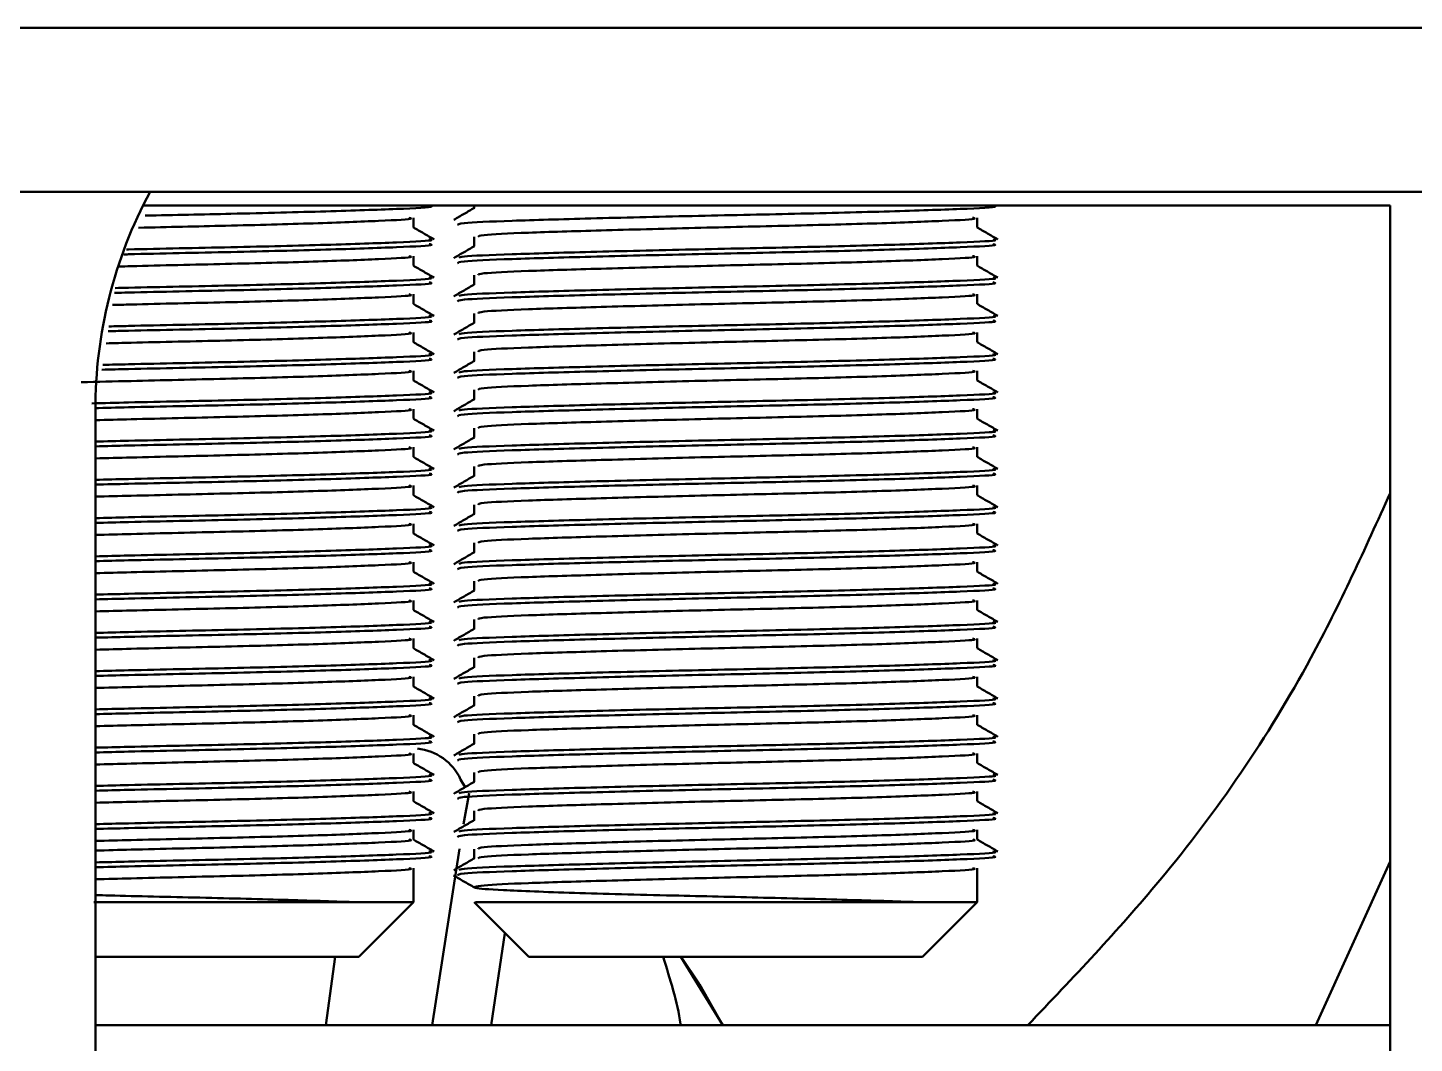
# Model space of a CAD drawing. Header units: millimetres. Extents: x 263 to 2983, y 441 to 2500.
# Drawn here: x 1797.79 to 1807.93, y 2477.46 to 2484.9 of the extents above; entities that cross this region are included whole.
import ezdxf

# ---------------------------------------------------------------- set-up
doc = ezdxf.new("R2010")
doc.units = ezdxf.units.MM
doc.header["$LTSCALE"] = 0.5
doc.layers.add('BOL', color=7, linetype='Continuous', lineweight=50)

msp = doc.modelspace()

# ---------------------------------------------------------------- linework, layer by layer
at = {"layer": 'BOL'}
for p, q in [((1512.739, 2484.896), (2400.823, 2484.896)), ((1808.113, 2483.696), (1790.793, 2483.696)), ((1798.63, 2483.596), (1807.754, 2483.596)), ((1800.608, 2483.435), (1800.608, 2483.505)), ((1801.052, 2483.596), (1801.052, 2483.576)), ((1804.732, 2483.435), (1804.732, 2483.505)), ((1807.754, 2465.096), (1807.754, 2483.596)), ((1801.052, 2483.365), (1801.052, 2483.296)), ((1800.608, 2483.155), (1800.608, 2483.225)), ((1804.732, 2483.155), (1804.732, 2483.225)), ((1801.052, 2483.085), (1801.052, 2483.016)), ((1800.608, 2482.875), (1800.608, 2482.945)), ((1804.732, 2482.875), (1804.732, 2482.945)), ((1801.052, 2482.805), (1801.052, 2482.736)), ((1800.608, 2482.595), (1800.608, 2482.665)), ((1804.732, 2482.595), (1804.732, 2482.665)), ((1801.052, 2482.525), (1801.052, 2482.456)), ((1800.608, 2482.315), (1800.608, 2482.385)), ((1804.732, 2482.315), (1804.732, 2482.385)), ((1801.052, 2482.245), (1801.052, 2482.176)), ((1798.282, 2482.096), (1798.282, 2456.096)), ((1800.608, 2482.035), (1800.608, 2482.105)), ((1804.732, 2482.035), (1804.732, 2482.105)), ((1801.052, 2481.965), (1801.052, 2481.896)), ((1800.608, 2481.755), (1800.608, 2481.825)), ((1804.732, 2481.755), (1804.732, 2481.825)), ((1801.052, 2481.685), (1801.052, 2481.616)), ((1800.608, 2481.475), (1800.608, 2481.545)), ((1804.732, 2481.475), (1804.732, 2481.545)), ((1801.052, 2481.405), (1801.052, 2481.336)), ((1800.608, 2481.195), (1800.608, 2481.265)), ((1804.732, 2481.195), (1804.732, 2481.265)), ((1801.052, 2481.125), (1801.052, 2481.056)), ((1800.608, 2480.915), (1800.608, 2480.985)), ((1804.732, 2480.915), (1804.732, 2480.985)), ((1801.052, 2480.845), (1801.052, 2480.776)), ((1800.608, 2480.635), (1800.608, 2480.705)), ((1804.732, 2480.635), (1804.732, 2480.705)), ((1801.052, 2480.565), (1801.052, 2480.496)), ((1800.608, 2480.355), (1800.608, 2480.425)), ((1804.732, 2480.355), (1804.732, 2480.425)), ((1801.052, 2480.285), (1801.052, 2480.216)), ((1800.608, 2480.075), (1800.608, 2480.145)), ((1804.732, 2480.075), (1804.732, 2480.145)), ((1801.052, 2480.005), (1801.052, 2479.936)), ((1800.608, 2479.795), (1800.608, 2479.865)), ((1804.732, 2479.795), (1804.732, 2479.865)), ((1801.052, 2479.725), (1801.052, 2479.656)), ((1800.608, 2479.515), (1800.608, 2479.585)), ((1804.732, 2479.515), (1804.732, 2479.585)), ((1801.052, 2479.445), (1801.052, 2479.376)), ((1800.988, 2479.339), (1800.954, 2479.395)), ((1800.608, 2479.235), (1800.608, 2479.305)), ((1801.016, 2479.295), (1800.975, 2479.066)), ((1804.732, 2479.235), (1804.732, 2479.305)), ((1801.052, 2479.165), (1801.052, 2479.096)), ((1800.608, 2478.955), (1800.608, 2479.025)), ((1804.732, 2478.955), (1804.732, 2479.025)), ((1800.945, 2478.886), (1800.745, 2477.596)), ((1801.052, 2478.885), (1801.052, 2478.816)), ((1800.608, 2478.496), (1800.608, 2478.745)), ((1804.732, 2478.496), (1804.732, 2478.745)), ((1807.211, 2477.596), (1807.754, 2478.794)), ((1798.271, 2478.496), (1800.608, 2478.496)), ((1800.199, 2478.496), (1798.275, 2478.496)), ((1800.208, 2478.096), (1800.608, 2478.496)), ((1801.052, 2478.496), (1801.452, 2478.096)), ((1804.732, 2478.496), (1801.063, 2478.496)), ((1804.332, 2478.096), (1804.732, 2478.496)), ((1801.178, 2477.596), (1801.278, 2478.27)), ((1798.281, 2478.096), (1800.208, 2478.096)), ((1800.036, 2478.096), (1799.967, 2477.596)), ((1801.452, 2478.096), (1804.332, 2478.096)), ((1802.872, 2477.596), (1802.565, 2478.096)), ((1807.754, 2477.596), (1798.282, 2477.596)), ((1802.565, 2477.596), (1802.564, 2477.597))]:
    msp.add_line(p, q, dxfattribs=at)
at = {"layer": 'BOL', "flags": 128}
msp.add_lwpolyline([(1802.566, 2478.096), (1802.702, 2477.897), (1802.87, 2477.599)], dxfattribs=at)
at = {"layer": 'BOL'}
for centre, radius, start, end in [((1801.627, 2482.109), 3.345, 151.6801, 180.2228), ((1800.598, 2479.23), 0.392, 24.9164, 84.1648)]:
    msp.add_arc(centre, radius, start, end, dxfattribs=at)
for points, knots in [([(1798.597, 2483.432), (1798.812, 2483.437), (1799.267, 2483.447), (1799.909, 2483.464), (1800.383, 2483.483), (1800.621, 2483.495), (1800.583, 2483.503), (1800.574, 2483.505)], [0, 0, 0, 0, 0.209945, 0.44425, 0.680074, 0.918334, 1, 1, 1, 1]), ([(1798.647, 2483.521), (1798.858, 2483.525), (1799.329, 2483.535), (1800.003, 2483.552), (1800.516, 2483.57), (1800.772, 2483.582), (1800.733, 2483.591), (1800.723, 2483.593)], [0, 0, 0, 0, 0.19531, 0.435285, 0.676828, 0.920877, 1, 1, 1, 1]), ([(1801.055, 2483.578), (1801.03, 2483.563), (1800.979, 2483.534), (1800.929, 2483.505), (1800.904, 2483.49)], [0, 0, 0, 0, 0.503863, 1, 1, 1, 1]), ([(1800.932, 2483.453), (1800.935, 2483.457), (1800.943, 2483.468), (1801.298, 2483.483), (1801.886, 2483.5), (1802.633, 2483.518), (1803.415, 2483.534), (1804.127, 2483.552), (1804.64, 2483.57), (1804.897, 2483.582), (1804.857, 2483.591), (1804.848, 2483.593)], [0, 0, 0, 0, 0.090803, 0.213601, 0.335989, 0.461915, 0.582979, 0.707354, 0.832527, 0.959005, 1, 1, 1, 1]), ([(1801.081, 2483.365), (1801.084, 2483.37), (1801.091, 2483.38), (1801.42, 2483.396), (1801.963, 2483.412), (1802.653, 2483.431), (1803.375, 2483.447), (1804.033, 2483.464), (1804.508, 2483.483), (1804.745, 2483.495), (1804.708, 2483.503), (1804.698, 2483.505)], [0, 0, 0, 0, 0.090893, 0.213363, 0.335425, 0.461018, 0.58175, 0.705789, 0.830629, 0.956767, 1, 1, 1, 1]), ([(1800.76, 2483.347), (1800.734, 2483.362), (1800.683, 2483.391), (1800.633, 2483.42), (1800.608, 2483.435)], [0, 0, 0, 0, 0.497412, 1, 1, 1, 1]), ([(1804.884, 2483.347), (1804.858, 2483.362), (1804.807, 2483.391), (1804.757, 2483.42), (1804.732, 2483.435)], [0, 0, 0, 0, 0.497407, 1, 1, 1, 1]), ([(1798.49, 2483.237), (1798.501, 2483.237), (1798.749, 2483.244), (1799.296, 2483.254), (1800.001, 2483.272), (1800.516, 2483.29), (1800.772, 2483.302), (1800.733, 2483.311), (1800.723, 2483.313)], [0, 0, 0, 0, 0.0107029, 0.233221, 0.4618055, 0.6918838, 0.9243495, 1, 1, 1, 1]), ([(1798.509, 2483.273), (1798.514, 2483.273), (1798.756, 2483.279), (1799.297, 2483.289), (1800.001, 2483.307), (1800.517, 2483.325), (1800.773, 2483.338), (1800.733, 2483.346), (1800.722, 2483.348)], [0, 0, 0, 0, 0.00457, 0.227474, 0.456454, 0.686931, 0.9198, 1, 1, 1, 1]), ([(1801.055, 2483.298), (1801.03, 2483.283), (1800.979, 2483.254), (1800.929, 2483.225), (1800.904, 2483.21)], [0, 0, 0, 0, 0.503513, 1, 1, 1, 1]), ([(1800.932, 2483.173), (1800.935, 2483.177), (1800.943, 2483.188), (1801.298, 2483.203), (1801.886, 2483.22), (1802.633, 2483.238), (1803.415, 2483.254), (1804.127, 2483.272), (1804.64, 2483.29), (1804.897, 2483.302), (1804.857, 2483.311), (1804.848, 2483.313)], [0, 0, 0, 0, 0.090789, 0.213568, 0.335937, 0.461843, 0.582889, 0.707245, 0.832399, 0.958857, 1, 1, 1, 1]), ([(1800.942, 2483.211), (1800.946, 2483.214), (1800.956, 2483.224), (1801.3, 2483.238), (1801.886, 2483.255), (1802.633, 2483.273), (1803.415, 2483.289), (1804.127, 2483.307), (1804.64, 2483.325), (1804.896, 2483.337), (1804.858, 2483.345), (1804.849, 2483.347)], [0, 0, 0, 0, 0.0739244, 0.1992929, 0.3242433, 0.452805, 0.5764032, 0.7033821, 0.8311761, 0.9603011, 1, 1, 1, 1]), ([(1798.452, 2483.148), (1798.482, 2483.149), (1798.73, 2483.156), (1799.256, 2483.167), (1799.908, 2483.184), (1800.384, 2483.203), (1800.621, 2483.215), (1800.583, 2483.223), (1800.574, 2483.225)], [0, 0, 0, 0, 0.029967, 0.247255, 0.470495, 0.695182, 0.922191, 1, 1, 1, 1]), ([(1801.081, 2483.085), (1801.084, 2483.09), (1801.091, 2483.1), (1801.42, 2483.116), (1801.963, 2483.132), (1802.653, 2483.151), (1803.375, 2483.167), (1804.033, 2483.184), (1804.508, 2483.203), (1804.745, 2483.215), (1804.708, 2483.223), (1804.698, 2483.225)], [0, 0, 0, 0, 0.090893, 0.213363, 0.335425, 0.461018, 0.58175, 0.705789, 0.830629, 0.956767, 1, 1, 1, 1]), ([(1800.76, 2483.067), (1800.734, 2483.082), (1800.683, 2483.111), (1800.633, 2483.14), (1800.608, 2483.155)], [0, 0, 0, 0, 0.497639, 1, 1, 1, 1]), ([(1804.884, 2483.067), (1804.858, 2483.082), (1804.807, 2483.111), (1804.757, 2483.14), (1804.732, 2483.155)], [0, 0, 0, 0, 0.497639, 1, 1, 1, 1]), ([(1798.421, 2482.956), (1798.455, 2482.956), (1798.725, 2482.963), (1799.296, 2482.974), (1800.002, 2482.992), (1800.516, 2483.01), (1800.773, 2483.022), (1800.733, 2483.031), (1800.723, 2483.033)], [0, 0, 0, 0, 0.03157, 0.249332, 0.473031, 0.698191, 0.925688, 1, 1, 1, 1]), ([(1798.426, 2482.991), (1798.459, 2482.991), (1798.727, 2482.998), (1799.296, 2483.009), (1800.001, 2483.027), (1800.517, 2483.045), (1800.773, 2483.058), (1800.733, 2483.066), (1800.722, 2483.068)], [0, 0, 0, 0, 0.029755, 0.247019, 0.470206, 0.694852, 0.921829, 1, 1, 1, 1]), ([(1801.055, 2483.018), (1801.03, 2483.003), (1800.979, 2482.974), (1800.929, 2482.945), (1800.904, 2482.93)], [0, 0, 0, 0, 0.503534, 1, 1, 1, 1]), ([(1800.932, 2482.893), (1800.935, 2482.897), (1800.943, 2482.908), (1801.298, 2482.923), (1801.886, 2482.94), (1802.633, 2482.958), (1803.415, 2482.974), (1804.127, 2482.992), (1804.64, 2483.01), (1804.897, 2483.022), (1804.857, 2483.031), (1804.848, 2483.033)], [0, 0, 0, 0, 0.0907747, 0.2135348, 0.3358854, 0.4617722, 0.5827988, 0.7071358, 0.8322709, 0.9587094, 1, 1, 1, 1]), ([(1800.942, 2482.931), (1800.946, 2482.934), (1800.956, 2482.944), (1801.3, 2482.958), (1801.886, 2482.975), (1802.633, 2482.993), (1803.415, 2483.009), (1804.127, 2483.027), (1804.64, 2483.045), (1804.896, 2483.057), (1804.858, 2483.065), (1804.849, 2483.067)], [0, 0, 0, 0, 0.073913, 0.199262, 0.324192, 0.452734, 0.576313, 0.703271, 0.831045, 0.96015, 1, 1, 1, 1]), ([(1798.406, 2482.867), (1798.451, 2482.868), (1798.714, 2482.875), (1799.255, 2482.886), (1799.908, 2482.904), (1800.384, 2482.923), (1800.621, 2482.935), (1800.583, 2482.943), (1800.574, 2482.945)], [0, 0, 0, 0, 0.044296, 0.258373, 0.478316, 0.699684, 0.92334, 1, 1, 1, 1]), ([(1801.081, 2482.805), (1801.084, 2482.81), (1801.091, 2482.82), (1801.42, 2482.836), (1801.963, 2482.852), (1802.653, 2482.871), (1803.375, 2482.887), (1804.033, 2482.904), (1804.508, 2482.923), (1804.745, 2482.935), (1804.708, 2482.943), (1804.698, 2482.945)], [0, 0, 0, 0, 0.090893, 0.213363, 0.335425, 0.461018, 0.58175, 0.705789, 0.830629, 0.956767, 1, 1, 1, 1]), ([(1798.381, 2482.71), (1798.428, 2482.711), (1798.712, 2482.718), (1799.295, 2482.729), (1800.002, 2482.747), (1800.517, 2482.765), (1800.773, 2482.777), (1800.733, 2482.786), (1800.722, 2482.788)], [0, 0, 0, 0, 0.043008, 0.257305, 0.477443, 0.69902, 0.922896, 1, 1, 1, 1]), ([(1800.76, 2482.787), (1800.734, 2482.802), (1800.683, 2482.831), (1800.633, 2482.86), (1800.608, 2482.875)], [0, 0, 0, 0, 0.497868, 1, 1, 1, 1]), ([(1804.884, 2482.787), (1804.859, 2482.802), (1804.808, 2482.831), (1804.757, 2482.86), (1804.732, 2482.875)], [0, 0, 0, 0, 0.497575, 1, 1, 1, 1]), ([(1798.375, 2482.674), (1798.424, 2482.676), (1798.71, 2482.683), (1799.295, 2482.694), (1800.002, 2482.712), (1800.516, 2482.73), (1800.773, 2482.742), (1800.733, 2482.751), (1800.723, 2482.753)], [0, 0, 0, 0, 0.0448012, 0.2595264, 0.4801057, 0.7021265, 0.9264509, 1, 1, 1, 1]), ([(1801.055, 2482.738), (1801.03, 2482.723), (1800.979, 2482.694), (1800.929, 2482.665), (1800.904, 2482.65)], [0, 0, 0, 0, 0.503221, 1, 1, 1, 1]), ([(1800.932, 2482.613), (1800.935, 2482.617), (1800.943, 2482.628), (1801.298, 2482.643), (1801.886, 2482.66), (1802.633, 2482.678), (1803.415, 2482.694), (1804.127, 2482.712), (1804.64, 2482.73), (1804.897, 2482.742), (1804.857, 2482.751), (1804.848, 2482.753)], [0, 0, 0, 0, 0.090761, 0.213502, 0.335834, 0.461701, 0.582709, 0.707027, 0.832143, 0.958562, 1, 1, 1, 1]), ([(1800.942, 2482.651), (1800.946, 2482.654), (1800.956, 2482.664), (1801.3, 2482.678), (1801.886, 2482.695), (1802.633, 2482.713), (1803.415, 2482.729), (1804.127, 2482.747), (1804.64, 2482.765), (1804.896, 2482.777), (1804.858, 2482.785), (1804.849, 2482.787)], [0, 0, 0, 0, 0.073902, 0.199232, 0.324144, 0.452667, 0.576228, 0.703168, 0.830923, 0.960008, 1, 1, 1, 1]), ([(1798.361, 2482.586), (1798.421, 2482.587), (1798.699, 2482.595), (1799.255, 2482.606), (1799.908, 2482.624), (1800.383, 2482.643), (1800.621, 2482.655), (1800.583, 2482.663), (1800.574, 2482.665)], [0, 0, 0, 0, 0.05821, 0.269171, 0.485912, 0.704057, 0.924456, 1, 1, 1, 1]), ([(1800.76, 2482.507), (1800.734, 2482.522), (1800.683, 2482.551), (1800.633, 2482.58), (1800.608, 2482.595)], [0, 0, 0, 0, 0.497804, 1, 1, 1, 1]), ([(1801.081, 2482.525), (1801.084, 2482.53), (1801.091, 2482.54), (1801.42, 2482.556), (1801.963, 2482.572), (1802.653, 2482.591), (1803.375, 2482.607), (1804.033, 2482.624), (1804.508, 2482.643), (1804.745, 2482.655), (1804.708, 2482.663), (1804.698, 2482.665)], [0, 0, 0, 0, 0.090893, 0.213363, 0.335425, 0.461018, 0.58175, 0.705789, 0.830629, 0.956767, 1, 1, 1, 1]), ([(1804.884, 2482.507), (1804.859, 2482.522), (1804.808, 2482.551), (1804.757, 2482.58), (1804.732, 2482.595)], [0, 0, 0, 0, 0.497809, 1, 1, 1, 1]), ([(1798.335, 2482.428), (1798.398, 2482.43), (1798.696, 2482.437), (1799.295, 2482.449), (1800.002, 2482.467), (1800.517, 2482.485), (1800.773, 2482.497), (1800.733, 2482.506), (1800.722, 2482.508)], [0, 0, 0, 0, 0.055907, 0.267315, 0.484486, 0.703077, 0.923936, 1, 1, 1, 1]), ([(1800.942, 2482.371), (1800.946, 2482.374), (1800.956, 2482.384), (1801.3, 2482.398), (1801.886, 2482.415), (1802.633, 2482.433), (1803.415, 2482.449), (1804.127, 2482.467), (1804.64, 2482.485), (1804.896, 2482.497), (1804.858, 2482.505), (1804.848, 2482.507)], [0, 0, 0, 0, 0.073891, 0.199203, 0.324097, 0.4526, 0.576143, 0.703064, 0.8308, 0.959867, 1, 1, 1, 1]), ([(1798.178, 2482.301), (1798.298, 2482.304), (1798.634, 2482.313), (1799.254, 2482.327), (1799.908, 2482.344), (1800.383, 2482.363), (1800.621, 2482.375), (1800.583, 2482.383), (1800.574, 2482.385)], [0, 0, 0, 0, 0.11037, 0.309647, 0.514384, 0.720447, 0.92864, 1, 1, 1, 1]), ([(1798.33, 2482.393), (1798.394, 2482.395), (1798.694, 2482.402), (1799.295, 2482.414), (1800.002, 2482.432), (1800.516, 2482.45), (1800.773, 2482.462), (1800.733, 2482.471), (1800.723, 2482.473)], [0, 0, 0, 0, 0.057686, 0.269454, 0.486995, 0.705959, 0.927194, 1, 1, 1, 1]), ([(1801.055, 2482.458), (1801.03, 2482.443), (1800.979, 2482.414), (1800.929, 2482.385), (1800.904, 2482.37)], [0, 0, 0, 0, 0.502992, 1, 1, 1, 1]), ([(1800.932, 2482.333), (1800.935, 2482.337), (1800.943, 2482.348), (1801.298, 2482.363), (1801.886, 2482.38), (1802.633, 2482.398), (1803.415, 2482.414), (1804.127, 2482.432), (1804.64, 2482.45), (1804.897, 2482.462), (1804.857, 2482.471), (1804.847, 2482.473)], [0, 0, 0, 0, 0.0907466, 0.2134687, 0.3357816, 0.4616297, 0.5826189, 0.7069175, 0.832014, 0.9584135, 1, 1, 1, 1]), ([(1801.081, 2482.245), (1801.084, 2482.25), (1801.091, 2482.26), (1801.42, 2482.276), (1801.963, 2482.292), (1802.653, 2482.311), (1803.375, 2482.327), (1804.033, 2482.344), (1804.508, 2482.363), (1804.745, 2482.375), (1804.708, 2482.383), (1804.698, 2482.385)], [0, 0, 0, 0, 0.090893, 0.213363, 0.335425, 0.461018, 0.58175, 0.705789, 0.830629, 0.956767, 1, 1, 1, 1]), ([(1800.76, 2482.227), (1800.734, 2482.242), (1800.683, 2482.271), (1800.633, 2482.3), (1800.608, 2482.315)], [0, 0, 0, 0, 0.4980362, 1, 1, 1, 1]), ([(1804.884, 2482.227), (1804.859, 2482.242), (1804.808, 2482.271), (1804.757, 2482.3), (1804.732, 2482.315)], [0, 0, 0, 0, 0.4980362, 1, 1, 1, 1]), ([(1798.256, 2482.146), (1798.344, 2482.149), (1798.668, 2482.157), (1799.295, 2482.169), (1800.002, 2482.187), (1800.517, 2482.205), (1800.773, 2482.217), (1800.733, 2482.226), (1800.722, 2482.228)], [0, 0, 0, 0, 0.077619, 0.284165, 0.496342, 0.709905, 0.925685, 1, 1, 1, 1]), ([(1798.274, 2482.112), (1798.356, 2482.114), (1798.674, 2482.122), (1799.295, 2482.134), (1800.002, 2482.152), (1800.516, 2482.17), (1800.773, 2482.182), (1800.733, 2482.191), (1800.723, 2482.193)], [0, 0, 0, 0, 0.073135, 0.281372, 0.495285, 0.710597, 0.928143, 1, 1, 1, 1]), ([(1800.932, 2482.053), (1800.935, 2482.057), (1800.943, 2482.068), (1801.298, 2482.083), (1801.886, 2482.1), (1802.633, 2482.118), (1803.415, 2482.134), (1804.127, 2482.152), (1804.64, 2482.17), (1804.897, 2482.182), (1804.857, 2482.191), (1804.847, 2482.193)], [0, 0, 0, 0, 0.090733, 0.213436, 0.33573, 0.461559, 0.582529, 0.706809, 0.831886, 0.958266, 1, 1, 1, 1]), ([(1800.942, 2482.091), (1800.946, 2482.094), (1800.956, 2482.104), (1801.3, 2482.118), (1801.886, 2482.135), (1802.633, 2482.153), (1803.415, 2482.169), (1804.127, 2482.187), (1804.64, 2482.205), (1804.896, 2482.217), (1804.858, 2482.225), (1804.848, 2482.227)], [0, 0, 0, 0, 0.073879, 0.199171, 0.324046, 0.452529, 0.576052, 0.702953, 0.83067, 0.959716, 1, 1, 1, 1]), ([(1798.282, 2482.024), (1798.368, 2482.026), (1798.671, 2482.034), (1799.254, 2482.047), (1799.908, 2482.064), (1800.383, 2482.083), (1800.621, 2482.095), (1800.583, 2482.103), (1800.574, 2482.105)], [0, 0, 0, 0, 0.081494, 0.287239, 0.498622, 0.711373, 0.926324, 1, 1, 1, 1]), ([(1801.055, 2482.178), (1801.03, 2482.163), (1800.979, 2482.134), (1800.929, 2482.105), (1800.904, 2482.09)], [0, 0, 0, 0, 0.502922, 1, 1, 1, 1]), ([(1801.081, 2481.965), (1801.084, 2481.97), (1801.091, 2481.98), (1801.42, 2481.996), (1801.963, 2482.012), (1802.653, 2482.031), (1803.375, 2482.047), (1804.033, 2482.064), (1804.508, 2482.083), (1804.745, 2482.095), (1804.708, 2482.103), (1804.698, 2482.105)], [0, 0, 0, 0, 0.090893, 0.213363, 0.335425, 0.461018, 0.58175, 0.705789, 0.830629, 0.956767, 1, 1, 1, 1]), ([(1800.76, 2481.947), (1800.734, 2481.962), (1800.683, 2481.991), (1800.633, 2482.02), (1800.608, 2482.035)], [0, 0, 0, 0, 0.498185, 1, 1, 1, 1]), ([(1804.884, 2481.947), (1804.859, 2481.962), (1804.808, 2481.991), (1804.757, 2482.02), (1804.732, 2482.035)], [0, 0, 0, 0, 0.49819, 1, 1, 1, 1]), ([(1798.282, 2481.867), (1798.362, 2481.869), (1798.677, 2481.877), (1799.295, 2481.889), (1800.002, 2481.907), (1800.517, 2481.925), (1800.773, 2481.938), (1800.733, 2481.946), (1800.722, 2481.948)], [0, 0, 0, 0, 0.070714, 0.278806, 0.492572, 0.707734, 0.925129, 1, 1, 1, 1]), ([(1798.282, 2481.832), (1798.362, 2481.834), (1798.677, 2481.842), (1799.295, 2481.854), (1800.002, 2481.872), (1800.516, 2481.89), (1800.773, 2481.902), (1800.733, 2481.911), (1800.723, 2481.913)], [0, 0, 0, 0, 0.070913, 0.279589, 0.493954, 0.709721, 0.927726, 1, 1, 1, 1]), ([(1801.055, 2481.898), (1801.03, 2481.883), (1800.979, 2481.854), (1800.929, 2481.825), (1800.904, 2481.81)], [0, 0, 0, 0, 0.502564, 1, 1, 1, 1]), ([(1800.932, 2481.773), (1800.935, 2481.777), (1800.943, 2481.788), (1801.298, 2481.803), (1801.886, 2481.82), (1802.633, 2481.838), (1803.415, 2481.854), (1804.127, 2481.872), (1804.64, 2481.89), (1804.897, 2481.902), (1804.857, 2481.911), (1804.847, 2481.913)], [0, 0, 0, 0, 0.0907187, 0.2134031, 0.3356783, 0.4614875, 0.5824395, 0.7066998, 0.8317578, 0.9581183, 1, 1, 1, 1]), ([(1800.942, 2481.811), (1800.946, 2481.814), (1800.956, 2481.824), (1801.3, 2481.838), (1801.886, 2481.855), (1802.633, 2481.873), (1803.415, 2481.889), (1804.127, 2481.907), (1804.64, 2481.925), (1804.896, 2481.937), (1804.858, 2481.945), (1804.848, 2481.947)], [0, 0, 0, 0, 0.073868, 0.199142, 0.323998, 0.452462, 0.575967, 0.70285, 0.830547, 0.959575, 1, 1, 1, 1]), ([(1798.282, 2481.744), (1798.368, 2481.746), (1798.671, 2481.754), (1799.254, 2481.767), (1799.908, 2481.784), (1800.383, 2481.803), (1800.621, 2481.815), (1800.583, 2481.823), (1800.574, 2481.825)], [0, 0, 0, 0, 0.081494, 0.287239, 0.498622, 0.711373, 0.926323, 1, 1, 1, 1]), ([(1801.081, 2481.685), (1801.084, 2481.69), (1801.091, 2481.7), (1801.42, 2481.716), (1801.963, 2481.732), (1802.653, 2481.751), (1803.375, 2481.767), (1804.033, 2481.784), (1804.508, 2481.803), (1804.745, 2481.815), (1804.708, 2481.823), (1804.698, 2481.825)], [0, 0, 0, 0, 0.090893, 0.213363, 0.335425, 0.461018, 0.58175, 0.705789, 0.830629, 0.956767, 1, 1, 1, 1]), ([(1800.76, 2481.667), (1800.734, 2481.682), (1800.683, 2481.711), (1800.633, 2481.74), (1800.608, 2481.755)], [0, 0, 0, 0, 0.498504, 1, 1, 1, 1]), ([(1804.884, 2481.667), (1804.859, 2481.682), (1804.808, 2481.711), (1804.758, 2481.74), (1804.732, 2481.755)], [0, 0, 0, 0, 0.498213, 1, 1, 1, 1]), ([(1798.282, 2481.587), (1798.362, 2481.589), (1798.677, 2481.597), (1799.295, 2481.609), (1800.002, 2481.627), (1800.517, 2481.645), (1800.773, 2481.657), (1800.733, 2481.666), (1800.722, 2481.668)], [0, 0, 0, 0, 0.070714, 0.278806, 0.492572, 0.707734, 0.925129, 1, 1, 1, 1]), ([(1798.282, 2481.552), (1798.362, 2481.554), (1798.677, 2481.562), (1799.295, 2481.574), (1800.002, 2481.592), (1800.516, 2481.61), (1800.773, 2481.622), (1800.733, 2481.631), (1800.723, 2481.633)], [0, 0, 0, 0, 0.070894, 0.279515, 0.493823, 0.709532, 0.92748, 1, 1, 1, 1]), ([(1801.055, 2481.618), (1801.03, 2481.603), (1800.979, 2481.574), (1800.929, 2481.545), (1800.904, 2481.53)], [0, 0, 0, 0, 0.502326, 1, 1, 1, 1]), ([(1800.932, 2481.493), (1800.935, 2481.497), (1800.943, 2481.508), (1801.298, 2481.523), (1801.886, 2481.54), (1802.633, 2481.558), (1803.415, 2481.574), (1804.127, 2481.592), (1804.64, 2481.61), (1804.897, 2481.622), (1804.857, 2481.631), (1804.847, 2481.633)], [0, 0, 0, 0, 0.090705, 0.21337, 0.335627, 0.461416, 0.58235, 0.706591, 0.83163, 0.957971, 1, 1, 1, 1]), ([(1800.942, 2481.531), (1800.946, 2481.534), (1800.956, 2481.544), (1801.3, 2481.558), (1801.886, 2481.575), (1802.633, 2481.593), (1803.415, 2481.609), (1804.127, 2481.627), (1804.64, 2481.645), (1804.896, 2481.657), (1804.858, 2481.665), (1804.848, 2481.667)], [0, 0, 0, 0, 0.073857, 0.199111, 0.323947, 0.452391, 0.575877, 0.702739, 0.830416, 0.959424, 1, 1, 1, 1]), ([(1798.282, 2481.464), (1798.368, 2481.466), (1798.671, 2481.474), (1799.254, 2481.487), (1799.908, 2481.504), (1800.383, 2481.523), (1800.621, 2481.535), (1800.583, 2481.543), (1800.574, 2481.545)], [0, 0, 0, 0, 0.081494, 0.287239, 0.498622, 0.711373, 0.926323, 1, 1, 1, 1]), ([(1800.76, 2481.387), (1800.734, 2481.402), (1800.683, 2481.431), (1800.633, 2481.46), (1800.608, 2481.475)], [0, 0, 0, 0, 0.498364, 1, 1, 1, 1]), ([(1801.081, 2481.405), (1801.084, 2481.41), (1801.091, 2481.42), (1801.42, 2481.436), (1801.963, 2481.452), (1802.653, 2481.471), (1803.375, 2481.487), (1804.033, 2481.504), (1804.508, 2481.523), (1804.745, 2481.535), (1804.708, 2481.543), (1804.698, 2481.545)], [0, 0, 0, 0, 0.090893, 0.213363, 0.335425, 0.461018, 0.58175, 0.705789, 0.830629, 0.956767, 1, 1, 1, 1]), ([(1804.884, 2481.387), (1804.859, 2481.402), (1804.808, 2481.431), (1804.758, 2481.46), (1804.732, 2481.475)], [0, 0, 0, 0, 0.498369, 1, 1, 1, 1]), ([(1805.103, 2477.596), (1805.433, 2477.942), (1806.211, 2478.758), (1807.116, 2480.076), (1807.57, 2481.083), (1807.754, 2481.49)], [0, 0, 0, 0, 0.3046042, 0.7187889, 1, 1, 1, 1]), ([(1798.282, 2481.307), (1798.362, 2481.309), (1798.677, 2481.317), (1799.295, 2481.329), (1800.002, 2481.347), (1800.517, 2481.365), (1800.773, 2481.377), (1800.733, 2481.386), (1800.722, 2481.388)], [0, 0, 0, 0, 0.070714, 0.278806, 0.492572, 0.707734, 0.925129, 1, 1, 1, 1]), ([(1800.942, 2481.251), (1800.946, 2481.254), (1800.956, 2481.264), (1801.3, 2481.278), (1801.886, 2481.295), (1802.633, 2481.313), (1803.415, 2481.329), (1804.127, 2481.347), (1804.64, 2481.365), (1804.896, 2481.377), (1804.858, 2481.385), (1804.848, 2481.387)], [0, 0, 0, 0, 0.073855, 0.199105, 0.323938, 0.452378, 0.57586, 0.702719, 0.830392, 0.959395, 1, 1, 1, 1]), ([(1798.282, 2481.272), (1798.362, 2481.274), (1798.677, 2481.282), (1799.295, 2481.294), (1800.002, 2481.312), (1800.516, 2481.33), (1800.773, 2481.342), (1800.733, 2481.351), (1800.723, 2481.353)], [0, 0, 0, 0, 0.070875, 0.279441, 0.493692, 0.709344, 0.927233, 1, 1, 1, 1]), ([(1801.055, 2481.338), (1801.03, 2481.323), (1800.979, 2481.294), (1800.929, 2481.265), (1800.904, 2481.25)], [0, 0, 0, 0, 0.502006, 1, 1, 1, 1]), ([(1800.932, 2481.213), (1800.935, 2481.217), (1800.943, 2481.228), (1801.298, 2481.243), (1801.886, 2481.26), (1802.633, 2481.278), (1803.415, 2481.294), (1804.127, 2481.312), (1804.64, 2481.33), (1804.897, 2481.342), (1804.857, 2481.351), (1804.847, 2481.353)], [0, 0, 0, 0, 0.090691, 0.213337, 0.335575, 0.461345, 0.58226, 0.706482, 0.831502, 0.957823, 1, 1, 1, 1]), ([(1798.282, 2481.184), (1798.368, 2481.186), (1798.671, 2481.194), (1799.254, 2481.207), (1799.908, 2481.224), (1800.383, 2481.243), (1800.621, 2481.255), (1800.583, 2481.263), (1800.574, 2481.265)], [0, 0, 0, 0, 0.081494, 0.287239, 0.498622, 0.711374, 0.926324, 1, 1, 1, 1]), ([(1800.76, 2481.107), (1800.734, 2481.122), (1800.683, 2481.151), (1800.633, 2481.18), (1800.608, 2481.195)], [0, 0, 0, 0, 0.498601, 1, 1, 1, 1]), ([(1801.081, 2481.125), (1801.084, 2481.13), (1801.091, 2481.14), (1801.42, 2481.156), (1801.963, 2481.172), (1802.653, 2481.191), (1803.375, 2481.207), (1804.033, 2481.224), (1804.508, 2481.243), (1804.745, 2481.255), (1804.708, 2481.263), (1804.698, 2481.265)], [0, 0, 0, 0, 0.090893, 0.213363, 0.335425, 0.461018, 0.58175, 0.705789, 0.830629, 0.956767, 1, 1, 1, 1]), ([(1804.884, 2481.107), (1804.859, 2481.122), (1804.808, 2481.151), (1804.758, 2481.18), (1804.732, 2481.195)], [0, 0, 0, 0, 0.498601, 1, 1, 1, 1]), ([(1798.282, 2481.027), (1798.362, 2481.029), (1798.677, 2481.037), (1799.295, 2481.049), (1800.002, 2481.067), (1800.517, 2481.085), (1800.773, 2481.097), (1800.733, 2481.106), (1800.722, 2481.108)], [0, 0, 0, 0, 0.070714, 0.278806, 0.492572, 0.707734, 0.925129, 1, 1, 1, 1]), ([(1798.282, 2480.992), (1798.362, 2480.994), (1798.677, 2481.002), (1799.295, 2481.014), (1800.002, 2481.032), (1800.516, 2481.05), (1800.773, 2481.062), (1800.733, 2481.071), (1800.723, 2481.073)], [0, 0, 0, 0, 0.070856, 0.279367, 0.493561, 0.709156, 0.926987, 1, 1, 1, 1]), ([(1800.932, 2480.933), (1800.935, 2480.937), (1800.943, 2480.948), (1801.298, 2480.963), (1801.886, 2480.98), (1802.633, 2480.998), (1803.415, 2481.014), (1804.127, 2481.032), (1804.64, 2481.05), (1804.897, 2481.062), (1804.857, 2481.071), (1804.847, 2481.073)], [0, 0, 0, 0, 0.090677, 0.213305, 0.335523, 0.461274, 0.582171, 0.706374, 0.831374, 0.957676, 1, 1, 1, 1]), ([(1800.942, 2480.971), (1800.946, 2480.974), (1800.956, 2480.984), (1801.3, 2480.998), (1801.886, 2481.015), (1802.633, 2481.033), (1803.415, 2481.049), (1804.127, 2481.067), (1804.64, 2481.085), (1804.896, 2481.097), (1804.858, 2481.105), (1804.848, 2481.107)], [0, 0, 0, 0, 0.073855, 0.199105, 0.323938, 0.452378, 0.57586, 0.702719, 0.830392, 0.959396, 1, 1, 1, 1]), ([(1798.282, 2480.904), (1798.368, 2480.906), (1798.671, 2480.914), (1799.254, 2480.927), (1799.908, 2480.944), (1800.383, 2480.963), (1800.621, 2480.975), (1800.583, 2480.983), (1800.574, 2480.985)], [0, 0, 0, 0, 0.081494, 0.287239, 0.498622, 0.711373, 0.926324, 1, 1, 1, 1]), ([(1801.055, 2481.058), (1801.03, 2481.043), (1800.979, 2481.014), (1800.929, 2480.985), (1800.904, 2480.97)], [0, 0, 0, 0, 0.5020157, 1, 1, 1, 1]), ([(1801.081, 2480.845), (1801.084, 2480.85), (1801.091, 2480.86), (1801.42, 2480.876), (1801.963, 2480.892), (1802.653, 2480.911), (1803.375, 2480.927), (1804.033, 2480.944), (1804.508, 2480.963), (1804.745, 2480.975), (1804.708, 2480.983), (1804.698, 2480.985)], [0, 0, 0, 0, 0.090893, 0.213363, 0.335425, 0.461018, 0.58175, 0.705789, 0.830629, 0.956767, 1, 1, 1, 1]), ([(1800.76, 2480.827), (1800.734, 2480.842), (1800.683, 2480.871), (1800.633, 2480.9), (1800.608, 2480.915)], [0, 0, 0, 0, 0.498754, 1, 1, 1, 1]), ([(1804.884, 2480.827), (1804.859, 2480.842), (1804.808, 2480.871), (1804.758, 2480.9), (1804.732, 2480.915)], [0, 0, 0, 0, 0.498759, 1, 1, 1, 1]), ([(1798.282, 2480.747), (1798.362, 2480.749), (1798.677, 2480.757), (1799.295, 2480.769), (1800.002, 2480.787), (1800.517, 2480.805), (1800.773, 2480.818), (1800.733, 2480.826), (1800.722, 2480.828)], [0, 0, 0, 0, 0.070714, 0.278806, 0.492572, 0.707734, 0.925129, 1, 1, 1, 1]), ([(1798.282, 2480.712), (1798.362, 2480.714), (1798.677, 2480.722), (1799.295, 2480.734), (1800.002, 2480.752), (1800.516, 2480.77), (1800.773, 2480.782), (1800.733, 2480.791), (1800.723, 2480.793)], [0, 0, 0, 0, 0.070837, 0.279292, 0.49343, 0.708967, 0.92674, 1, 1, 1, 1]), ([(1801.055, 2480.778), (1801.03, 2480.763), (1800.979, 2480.734), (1800.929, 2480.705), (1800.904, 2480.69)], [0, 0, 0, 0, 0.501651, 1, 1, 1, 1]), ([(1800.932, 2480.653), (1800.935, 2480.657), (1800.943, 2480.668), (1801.298, 2480.683), (1801.886, 2480.7), (1802.633, 2480.718), (1803.415, 2480.734), (1804.127, 2480.752), (1804.641, 2480.77), (1804.897, 2480.782), (1804.857, 2480.791), (1804.847, 2480.793)], [0, 0, 0, 0, 0.0906629, 0.2132718, 0.3354717, 0.4612035, 0.582081, 0.7062649, 0.8312458, 0.9575286, 1, 1, 1, 1]), ([(1800.942, 2480.691), (1800.946, 2480.694), (1800.956, 2480.704), (1801.3, 2480.718), (1801.886, 2480.735), (1802.633, 2480.753), (1803.415, 2480.769), (1804.127, 2480.787), (1804.64, 2480.805), (1804.896, 2480.817), (1804.858, 2480.825), (1804.848, 2480.827)], [0, 0, 0, 0, 0.0738547, 0.1991049, 0.3239374, 0.452378, 0.5758596, 0.7027187, 0.8303922, 0.9593955, 1, 1, 1, 1]), ([(1798.282, 2480.624), (1798.368, 2480.626), (1798.671, 2480.634), (1799.254, 2480.647), (1799.908, 2480.664), (1800.383, 2480.683), (1800.621, 2480.695), (1800.583, 2480.703), (1800.574, 2480.705)], [0, 0, 0, 0, 0.081494, 0.287239, 0.498622, 0.711373, 0.926323, 1, 1, 1, 1]), ([(1801.081, 2480.565), (1801.084, 2480.57), (1801.091, 2480.58), (1801.42, 2480.596), (1801.963, 2480.612), (1802.653, 2480.631), (1803.375, 2480.647), (1804.033, 2480.664), (1804.508, 2480.683), (1804.745, 2480.695), (1804.708, 2480.703), (1804.698, 2480.705)], [0, 0, 0, 0, 0.090893, 0.213363, 0.335425, 0.461018, 0.58175, 0.705789, 0.830629, 0.956767, 1, 1, 1, 1]), ([(1800.76, 2480.547), (1800.734, 2480.562), (1800.684, 2480.591), (1800.633, 2480.62), (1800.608, 2480.635)], [0, 0, 0, 0, 0.499078, 1, 1, 1, 1]), ([(1804.884, 2480.547), (1804.859, 2480.562), (1804.808, 2480.591), (1804.758, 2480.62), (1804.732, 2480.635)], [0, 0, 0, 0, 0.499078, 1, 1, 1, 1]), ([(1798.282, 2480.467), (1798.362, 2480.469), (1798.677, 2480.477), (1799.295, 2480.489), (1800.002, 2480.507), (1800.517, 2480.525), (1800.773, 2480.538), (1800.733, 2480.546), (1800.722, 2480.548)], [0, 0, 0, 0, 0.0707143, 0.2788064, 0.4925716, 0.7077338, 0.9251287, 1, 1, 1, 1]), ([(1798.282, 2480.432), (1798.362, 2480.434), (1798.677, 2480.442), (1799.295, 2480.454), (1800.002, 2480.472), (1800.516, 2480.49), (1800.773, 2480.502), (1800.733, 2480.511), (1800.723, 2480.513)], [0, 0, 0, 0, 0.0708186, 0.2792178, 0.4932987, 0.7087785, 0.9264941, 1, 1, 1, 1]), ([(1801.055, 2480.498), (1801.03, 2480.483), (1800.979, 2480.454), (1800.929, 2480.425), (1800.904, 2480.41)], [0, 0, 0, 0, 0.501408, 1, 1, 1, 1]), ([(1800.932, 2480.373), (1800.935, 2480.377), (1800.943, 2480.388), (1801.298, 2480.403), (1801.886, 2480.42), (1802.633, 2480.438), (1803.415, 2480.454), (1804.127, 2480.472), (1804.641, 2480.49), (1804.897, 2480.502), (1804.857, 2480.511), (1804.847, 2480.513)], [0, 0, 0, 0, 0.090649, 0.213239, 0.33542, 0.461132, 0.581991, 0.706156, 0.831118, 0.957381, 1, 1, 1, 1]), ([(1800.942, 2480.411), (1800.946, 2480.414), (1800.956, 2480.424), (1801.3, 2480.438), (1801.886, 2480.455), (1802.633, 2480.473), (1803.415, 2480.489), (1804.127, 2480.507), (1804.64, 2480.525), (1804.896, 2480.537), (1804.858, 2480.545), (1804.848, 2480.547)], [0, 0, 0, 0, 0.0738547, 0.1991049, 0.3239374, 0.4523779, 0.5758596, 0.7027187, 0.8303921, 0.9593955, 1, 1, 1, 1]), ([(1798.282, 2480.344), (1798.368, 2480.346), (1798.671, 2480.354), (1799.254, 2480.367), (1799.908, 2480.384), (1800.383, 2480.403), (1800.621, 2480.415), (1800.583, 2480.423), (1800.574, 2480.425)], [0, 0, 0, 0, 0.081494, 0.287239, 0.498622, 0.711373, 0.926323, 1, 1, 1, 1]), ([(1800.76, 2480.267), (1800.734, 2480.282), (1800.684, 2480.311), (1800.633, 2480.34), (1800.608, 2480.355)], [0, 0, 0, 0, 0.499232, 1, 1, 1, 1]), ([(1801.081, 2480.285), (1801.084, 2480.29), (1801.091, 2480.3), (1801.42, 2480.316), (1801.963, 2480.332), (1802.653, 2480.351), (1803.375, 2480.367), (1804.033, 2480.384), (1804.508, 2480.403), (1804.745, 2480.415), (1804.708, 2480.423), (1804.698, 2480.425)], [0, 0, 0, 0, 0.090893, 0.213363, 0.335425, 0.461018, 0.58175, 0.705789, 0.830629, 0.956767, 1, 1, 1, 1]), ([(1804.884, 2480.267), (1804.859, 2480.282), (1804.808, 2480.311), (1804.758, 2480.34), (1804.732, 2480.355)], [0, 0, 0, 0, 0.4989335, 1, 1, 1, 1]), ([(1798.282, 2480.187), (1798.362, 2480.189), (1798.677, 2480.197), (1799.295, 2480.209), (1800.002, 2480.227), (1800.517, 2480.245), (1800.773, 2480.257), (1800.733, 2480.266), (1800.722, 2480.268)], [0, 0, 0, 0, 0.070714, 0.278806, 0.492572, 0.707734, 0.925129, 1, 1, 1, 1]), ([(1800.942, 2480.131), (1800.946, 2480.134), (1800.956, 2480.144), (1801.3, 2480.158), (1801.886, 2480.175), (1802.633, 2480.193), (1803.415, 2480.209), (1804.127, 2480.227), (1804.64, 2480.245), (1804.896, 2480.257), (1804.858, 2480.265), (1804.848, 2480.267)], [0, 0, 0, 0, 0.073855, 0.199105, 0.323938, 0.452378, 0.57586, 0.702719, 0.830392, 0.959395, 1, 1, 1, 1]), ([(1798.282, 2480.152), (1798.362, 2480.154), (1798.677, 2480.162), (1799.295, 2480.174), (1800.002, 2480.192), (1800.516, 2480.21), (1800.773, 2480.222), (1800.733, 2480.231), (1800.723, 2480.233)], [0, 0, 0, 0, 0.0708, 0.279144, 0.493168, 0.708591, 0.926249, 1, 1, 1, 1]), ([(1801.055, 2480.218), (1801.03, 2480.203), (1800.979, 2480.174), (1800.929, 2480.145), (1800.904, 2480.13)], [0, 0, 0, 0, 0.5010829, 1, 1, 1, 1]), ([(1800.932, 2480.093), (1800.935, 2480.097), (1800.943, 2480.108), (1801.298, 2480.123), (1801.886, 2480.14), (1802.633, 2480.158), (1803.415, 2480.174), (1804.127, 2480.192), (1804.641, 2480.21), (1804.898, 2480.222), (1804.857, 2480.231), (1804.847, 2480.233)], [0, 0, 0, 0, 0.090635, 0.213206, 0.335368, 0.461061, 0.581902, 0.706047, 0.83099, 0.957233, 1, 1, 1, 1]), ([(1798.282, 2480.064), (1798.368, 2480.066), (1798.671, 2480.074), (1799.254, 2480.087), (1799.908, 2480.104), (1800.383, 2480.123), (1800.621, 2480.135), (1800.583, 2480.143), (1800.574, 2480.145)], [0, 0, 0, 0, 0.081494, 0.287239, 0.498622, 0.711374, 0.926324, 1, 1, 1, 1]), ([(1800.76, 2479.987), (1800.734, 2480.002), (1800.684, 2480.031), (1800.633, 2480.06), (1800.608, 2480.075)], [0, 0, 0, 0, 0.499179, 1, 1, 1, 1]), ([(1801.081, 2480.005), (1801.084, 2480.01), (1801.091, 2480.02), (1801.42, 2480.036), (1801.963, 2480.052), (1802.653, 2480.071), (1803.375, 2480.087), (1804.033, 2480.104), (1804.508, 2480.123), (1804.745, 2480.135), (1804.708, 2480.143), (1804.698, 2480.145)], [0, 0, 0, 0, 0.090893, 0.213363, 0.335425, 0.461018, 0.58175, 0.705789, 0.830629, 0.956767, 1, 1, 1, 1]), ([(1804.884, 2479.987), (1804.859, 2480.002), (1804.808, 2480.031), (1804.758, 2480.06), (1804.732, 2480.075)], [0, 0, 0, 0, 0.499179, 1, 1, 1, 1]), ([(1798.282, 2479.907), (1798.362, 2479.909), (1798.677, 2479.917), (1799.295, 2479.929), (1800.002, 2479.947), (1800.517, 2479.965), (1800.773, 2479.977), (1800.733, 2479.986), (1800.722, 2479.988)], [0, 0, 0, 0, 0.070714, 0.278806, 0.492572, 0.707734, 0.925129, 1, 1, 1, 1]), ([(1798.282, 2479.872), (1798.362, 2479.874), (1798.677, 2479.882), (1799.295, 2479.894), (1800.002, 2479.912), (1800.516, 2479.93), (1800.773, 2479.942), (1800.733, 2479.951), (1800.723, 2479.953)], [0, 0, 0, 0, 0.070781, 0.27907, 0.493037, 0.708403, 0.926003, 1, 1, 1, 1]), ([(1800.932, 2479.813), (1800.935, 2479.817), (1800.943, 2479.828), (1801.298, 2479.843), (1801.886, 2479.86), (1802.633, 2479.878), (1803.415, 2479.894), (1804.127, 2479.912), (1804.641, 2479.93), (1804.898, 2479.942), (1804.857, 2479.951), (1804.847, 2479.953)], [0, 0, 0, 0, 0.090621, 0.213173, 0.335317, 0.46099, 0.581812, 0.705938, 0.830862, 0.957086, 1, 1, 1, 1]), ([(1800.942, 2479.851), (1800.946, 2479.854), (1800.956, 2479.864), (1801.3, 2479.878), (1801.886, 2479.895), (1802.633, 2479.913), (1803.415, 2479.929), (1804.127, 2479.947), (1804.64, 2479.965), (1804.896, 2479.977), (1804.858, 2479.985), (1804.848, 2479.987)], [0, 0, 0, 0, 0.073855, 0.199105, 0.323938, 0.452378, 0.57586, 0.702719, 0.830392, 0.959396, 1, 1, 1, 1]), ([(1798.282, 2479.784), (1798.368, 2479.786), (1798.671, 2479.794), (1799.254, 2479.807), (1799.908, 2479.824), (1800.383, 2479.843), (1800.621, 2479.855), (1800.583, 2479.863), (1800.574, 2479.865)], [0, 0, 0, 0, 0.081494, 0.287239, 0.498622, 0.711373, 0.926324, 1, 1, 1, 1]), ([(1801.055, 2479.938), (1801.03, 2479.923), (1800.979, 2479.894), (1800.929, 2479.865), (1800.904, 2479.85)], [0, 0, 0, 0, 0.5007959, 1, 1, 1, 1]), ([(1801.081, 2479.725), (1801.084, 2479.73), (1801.091, 2479.74), (1801.42, 2479.756), (1801.963, 2479.772), (1802.653, 2479.791), (1803.375, 2479.807), (1804.033, 2479.824), (1804.508, 2479.843), (1804.745, 2479.855), (1804.708, 2479.863), (1804.698, 2479.865)], [0, 0, 0, 0, 0.090893, 0.213363, 0.335425, 0.461018, 0.58175, 0.705789, 0.830629, 0.956767, 1, 1, 1, 1]), ([(1800.76, 2479.707), (1800.734, 2479.722), (1800.684, 2479.751), (1800.633, 2479.78), (1800.608, 2479.795)], [0, 0, 0, 0, 0.499334, 1, 1, 1, 1]), ([(1804.884, 2479.707), (1804.859, 2479.722), (1804.808, 2479.751), (1804.758, 2479.78), (1804.732, 2479.795)], [0, 0, 0, 0, 0.499329, 1, 1, 1, 1]), ([(1798.282, 2479.627), (1798.362, 2479.629), (1798.677, 2479.637), (1799.295, 2479.649), (1800.002, 2479.667), (1800.517, 2479.685), (1800.773, 2479.698), (1800.733, 2479.706), (1800.722, 2479.708)], [0, 0, 0, 0, 0.070714, 0.278806, 0.492572, 0.707734, 0.925129, 1, 1, 1, 1]), ([(1798.282, 2479.592), (1798.362, 2479.594), (1798.677, 2479.602), (1799.295, 2479.614), (1800.002, 2479.632), (1800.516, 2479.65), (1800.773, 2479.662), (1800.733, 2479.671), (1800.722, 2479.673)], [0, 0, 0, 0, 0.070762, 0.278996, 0.492906, 0.708215, 0.925757, 1, 1, 1, 1]), ([(1801.055, 2479.658), (1801.03, 2479.643), (1800.979, 2479.614), (1800.929, 2479.585), (1800.904, 2479.57)], [0, 0, 0, 0, 0.500721, 1, 1, 1, 1]), ([(1800.932, 2479.533), (1800.935, 2479.537), (1800.943, 2479.548), (1801.298, 2479.563), (1801.886, 2479.58), (1802.633, 2479.598), (1803.415, 2479.614), (1804.127, 2479.632), (1804.641, 2479.65), (1804.898, 2479.662), (1804.857, 2479.671), (1804.847, 2479.673)], [0, 0, 0, 0, 0.090607, 0.21314, 0.335265, 0.460919, 0.581723, 0.70583, 0.830734, 0.956939, 1, 1, 1, 1]), ([(1800.942, 2479.571), (1800.946, 2479.574), (1800.956, 2479.584), (1801.3, 2479.598), (1801.886, 2479.615), (1802.633, 2479.633), (1803.415, 2479.649), (1804.127, 2479.667), (1804.64, 2479.685), (1804.896, 2479.697), (1804.858, 2479.705), (1804.848, 2479.707)], [0, 0, 0, 0, 0.0738547, 0.1991049, 0.3239374, 0.452378, 0.5758596, 0.7027187, 0.8303922, 0.9593955, 1, 1, 1, 1]), ([(1798.282, 2479.504), (1798.368, 2479.506), (1798.671, 2479.514), (1799.254, 2479.527), (1799.908, 2479.544), (1800.383, 2479.563), (1800.621, 2479.575), (1800.583, 2479.583), (1800.574, 2479.585)], [0, 0, 0, 0, 0.081494, 0.287239, 0.498622, 0.711373, 0.926323, 1, 1, 1, 1]), ([(1801.081, 2479.445), (1801.084, 2479.45), (1801.091, 2479.46), (1801.42, 2479.476), (1801.963, 2479.492), (1802.653, 2479.511), (1803.375, 2479.527), (1804.033, 2479.544), (1804.508, 2479.563), (1804.745, 2479.575), (1804.708, 2479.583), (1804.698, 2479.585)], [0, 0, 0, 0, 0.090893, 0.213363, 0.335425, 0.461018, 0.58175, 0.705789, 0.830629, 0.956767, 1, 1, 1, 1]), ([(1800.76, 2479.427), (1800.734, 2479.442), (1800.684, 2479.471), (1800.633, 2479.5), (1800.608, 2479.515)], [0, 0, 0, 0, 0.499618, 1, 1, 1, 1]), ([(1804.884, 2479.427), (1804.859, 2479.442), (1804.808, 2479.471), (1804.758, 2479.5), (1804.732, 2479.515)], [0, 0, 0, 0, 0.499618, 1, 1, 1, 1]), ([(1798.282, 2479.347), (1798.362, 2479.349), (1798.677, 2479.357), (1799.295, 2479.369), (1800.002, 2479.387), (1800.517, 2479.405), (1800.773, 2479.418), (1800.733, 2479.426), (1800.722, 2479.428)], [0, 0, 0, 0, 0.0707143, 0.2788064, 0.4925716, 0.7077338, 0.9251287, 1, 1, 1, 1]), ([(1798.282, 2479.312), (1798.362, 2479.314), (1798.677, 2479.322), (1799.295, 2479.334), (1800.002, 2479.352), (1800.516, 2479.37), (1800.773, 2479.382), (1800.733, 2479.391), (1800.722, 2479.393)], [0, 0, 0, 0, 0.0707436, 0.2789218, 0.4927758, 0.7080272, 0.925512, 1, 1, 1, 1]), ([(1801.055, 2479.378), (1801.03, 2479.363), (1800.979, 2479.334), (1800.929, 2479.305), (1800.904, 2479.29)], [0, 0, 0, 0, 0.500475, 1, 1, 1, 1]), ([(1800.932, 2479.253), (1800.935, 2479.257), (1800.943, 2479.268), (1801.298, 2479.283), (1801.886, 2479.3), (1802.633, 2479.318), (1803.415, 2479.334), (1804.127, 2479.352), (1804.641, 2479.37), (1804.898, 2479.382), (1804.857, 2479.391), (1804.847, 2479.393)], [0, 0, 0, 0, 0.090593, 0.213108, 0.335214, 0.460849, 0.581633, 0.705721, 0.830606, 0.956792, 1, 1, 1, 1]), ([(1800.942, 2479.291), (1800.946, 2479.294), (1800.956, 2479.304), (1801.3, 2479.318), (1801.886, 2479.335), (1802.633, 2479.353), (1803.415, 2479.369), (1804.127, 2479.387), (1804.64, 2479.405), (1804.896, 2479.417), (1804.858, 2479.425), (1804.848, 2479.427)], [0, 0, 0, 0, 0.0738547, 0.1991049, 0.3239374, 0.4523779, 0.5758596, 0.7027187, 0.8303921, 0.9593955, 1, 1, 1, 1]), ([(1798.282, 2479.224), (1798.368, 2479.226), (1798.671, 2479.234), (1799.254, 2479.247), (1799.908, 2479.264), (1800.383, 2479.283), (1800.621, 2479.295), (1800.583, 2479.303), (1800.574, 2479.305)], [0, 0, 0, 0, 0.081494, 0.287239, 0.498622, 0.711373, 0.926323, 1, 1, 1, 1]), ([(1801.081, 2479.165), (1801.084, 2479.17), (1801.091, 2479.18), (1801.42, 2479.196), (1801.963, 2479.212), (1802.653, 2479.231), (1803.375, 2479.247), (1804.033, 2479.264), (1804.508, 2479.283), (1804.745, 2479.295), (1804.708, 2479.303), (1804.698, 2479.305)], [0, 0, 0, 0, 0.090893, 0.213363, 0.335425, 0.461018, 0.58175, 0.705789, 0.830629, 0.956767, 1, 1, 1, 1]), ([(1798.282, 2479.067), (1798.362, 2479.069), (1798.677, 2479.077), (1799.295, 2479.089), (1800.002, 2479.107), (1800.516, 2479.125), (1800.773, 2479.137), (1800.733, 2479.146), (1800.722, 2479.148)], [0, 0, 0, 0, 0.0707407, 0.2789103, 0.4927555, 0.707998, 0.9254739, 1, 1, 1, 1]), ([(1800.76, 2479.147), (1800.734, 2479.162), (1800.684, 2479.191), (1800.633, 2479.22), (1800.608, 2479.235)], [0, 0, 0, 0, 0.499811, 1, 1, 1, 1]), ([(1800.942, 2479.011), (1800.946, 2479.014), (1800.956, 2479.024), (1801.3, 2479.038), (1801.886, 2479.055), (1802.633, 2479.073), (1803.415, 2479.089), (1804.127, 2479.107), (1804.64, 2479.125), (1804.896, 2479.137), (1804.858, 2479.145), (1804.848, 2479.147)], [0, 0, 0, 0, 0.073855, 0.199105, 0.323937, 0.452378, 0.57586, 0.702719, 0.830392, 0.959395, 1, 1, 1, 1]), ([(1804.884, 2479.147), (1804.859, 2479.162), (1804.808, 2479.191), (1804.758, 2479.22), (1804.732, 2479.235)], [0, 0, 0, 0, 0.499811, 1, 1, 1, 1]), ([(1798.282, 2479.032), (1798.362, 2479.034), (1798.677, 2479.042), (1799.295, 2479.054), (1800.002, 2479.072), (1800.517, 2479.09), (1800.773, 2479.102), (1800.733, 2479.111), (1800.722, 2479.113)], [0, 0, 0, 0, 0.070725, 0.2788481, 0.4926454, 0.7078398, 0.925267, 1, 1, 1, 1]), ([(1801.055, 2479.098), (1801.03, 2479.083), (1800.979, 2479.054), (1800.929, 2479.025), (1800.904, 2479.01)], [0, 0, 0, 0, 0.500148, 1, 1, 1, 1]), ([(1800.932, 2478.973), (1800.935, 2478.977), (1800.943, 2478.988), (1801.298, 2479.003), (1801.886, 2479.02), (1802.633, 2479.038), (1803.415, 2479.054), (1804.127, 2479.072), (1804.641, 2479.09), (1804.898, 2479.102), (1804.857, 2479.111), (1804.847, 2479.113)], [0, 0, 0, 0, 0.090578, 0.213073, 0.335159, 0.460773, 0.581538, 0.705606, 0.830471, 0.956636, 1, 1, 1, 1]), ([(1798.282, 2478.944), (1798.368, 2478.946), (1798.671, 2478.954), (1799.254, 2478.967), (1799.908, 2478.984), (1800.383, 2479.003), (1800.621, 2479.015), (1800.583, 2479.023), (1800.574, 2479.025)], [0, 0, 0, 0, 0.081494, 0.287239, 0.498622, 0.711374, 0.926324, 1, 1, 1, 1]), ([(1798.282, 2478.874), (1798.368, 2478.876), (1798.671, 2478.884), (1799.254, 2478.897), (1799.908, 2478.914), (1800.383, 2478.933), (1800.619, 2478.945), (1800.584, 2478.953), (1800.575, 2478.955)], [0, 0, 0, 0, 0.08201, 0.289056, 0.501775, 0.715872, 0.932181, 1, 1, 1, 1]), ([(1800.76, 2478.867), (1800.734, 2478.882), (1800.684, 2478.911), (1800.633, 2478.94), (1800.608, 2478.955)], [0, 0, 0, 0, 0.5000527, 1, 1, 1, 1]), ([(1801.081, 2478.885), (1801.084, 2478.89), (1801.091, 2478.9), (1801.42, 2478.916), (1801.963, 2478.932), (1802.653, 2478.951), (1803.375, 2478.967), (1804.033, 2478.984), (1804.508, 2479.003), (1804.745, 2479.015), (1804.708, 2479.023), (1804.698, 2479.025)], [0, 0, 0, 0, 0.090893, 0.213363, 0.335425, 0.461018, 0.58175, 0.705789, 0.830629, 0.956767, 1, 1, 1, 1]), ([(1801.081, 2478.815), (1801.084, 2478.82), (1801.091, 2478.83), (1801.42, 2478.846), (1801.963, 2478.862), (1802.653, 2478.881), (1803.375, 2478.897), (1804.033, 2478.914), (1804.507, 2478.933), (1804.744, 2478.945), (1804.708, 2478.953), (1804.7, 2478.955)], [0, 0, 0, 0, 0.091229, 0.214154, 0.336669, 0.462727, 0.583906, 0.708406, 0.833707, 0.960313, 1, 1, 1, 1]), ([(1804.884, 2478.867), (1804.859, 2478.882), (1804.808, 2478.911), (1804.758, 2478.94), (1804.732, 2478.955)], [0, 0, 0, 0, 0.500058, 1, 1, 1, 1]), ([(1798.282, 2478.787), (1798.362, 2478.789), (1798.677, 2478.797), (1799.295, 2478.809), (1800.002, 2478.827), (1800.516, 2478.845), (1800.773, 2478.857), (1800.733, 2478.866), (1800.722, 2478.868)], [0, 0, 0, 0, 0.07073, 0.278869, 0.492682, 0.707892, 0.925336, 1, 1, 1, 1]), ([(1798.282, 2478.752), (1798.362, 2478.754), (1798.677, 2478.762), (1799.295, 2478.774), (1800.002, 2478.792), (1800.517, 2478.81), (1800.773, 2478.823), (1800.733, 2478.831), (1800.722, 2478.833)], [0, 0, 0, 0, 0.0707143, 0.2788064, 0.4925716, 0.7077338, 0.9251287, 1, 1, 1, 1]), ([(1800.932, 2478.693), (1800.935, 2478.697), (1800.943, 2478.708), (1801.298, 2478.723), (1801.886, 2478.74), (1802.633, 2478.758), (1803.415, 2478.774), (1804.127, 2478.792), (1804.641, 2478.81), (1804.898, 2478.823), (1804.857, 2478.831), (1804.847, 2478.833)], [0, 0, 0, 0, 0.090571, 0.213054, 0.33513, 0.460733, 0.581488, 0.705545, 0.830399, 0.956553, 1, 1, 1, 1]), ([(1800.942, 2478.731), (1800.946, 2478.734), (1800.956, 2478.744), (1801.3, 2478.758), (1801.886, 2478.775), (1802.633, 2478.793), (1803.415, 2478.809), (1804.127, 2478.827), (1804.64, 2478.845), (1804.896, 2478.857), (1804.858, 2478.865), (1804.848, 2478.867)], [0, 0, 0, 0, 0.073855, 0.199105, 0.323938, 0.452378, 0.57586, 0.702719, 0.830392, 0.959396, 1, 1, 1, 1]), ([(1798.282, 2478.664), (1798.368, 2478.666), (1798.671, 2478.674), (1799.254, 2478.687), (1799.908, 2478.704), (1800.383, 2478.723), (1800.621, 2478.735), (1800.583, 2478.743), (1800.574, 2478.745)], [0, 0, 0, 0, 0.081494, 0.287239, 0.498622, 0.711373, 0.926324, 1, 1, 1, 1]), ([(1801.055, 2478.818), (1801.03, 2478.803), (1800.979, 2478.774), (1800.929, 2478.745), (1800.904, 2478.73)], [0, 0, 0, 0, 0.499902, 1, 1, 1, 1]), ([(1804.324, 2478.496), (1804.165, 2478.501), (1803.842, 2478.512), (1803.182, 2478.529), (1802.456, 2478.546), (1801.749, 2478.564), (1801.238, 2478.584), (1801.016, 2478.6), (1801.08, 2478.619), (1801.414, 2478.636), (1801.965, 2478.652), (1802.652, 2478.671), (1803.376, 2478.687), (1804.033, 2478.704), (1804.508, 2478.723), (1804.745, 2478.735), (1804.708, 2478.743), (1804.698, 2478.745)], [0, 0, 0, 0, 0.065104, 0.132117, 0.196691, 0.274182, 0.352245, 0.419852, 0.490231, 0.558905, 0.627349, 0.697773, 0.765472, 0.835026, 0.905027, 0.975757, 1, 1, 1, 1]), ([(1800.902, 2478.691), (1800.927, 2478.677), (1800.978, 2478.648), (1801.028, 2478.618), (1801.054, 2478.604)], [0, 0, 0, 0, 0.500155, 1, 1, 1, 1]), ([(1800.199, 2478.496), (1800.04, 2478.501), (1799.716, 2478.512), (1799.064, 2478.53), (1798.549, 2478.54), (1798.316, 2478.547), (1798.282, 2478.548)], [0, 0, 0, 0, 0.313428, 0.636049, 0.946954, 1, 1, 1, 1]), ([(1802.564, 2477.597), (1802.564, 2477.599), (1802.539, 2477.766), (1802.486, 2477.932), (1802.435, 2478.096)], [0, 0, 0, 0, 0.012522, 1, 1, 1, 1])]:
    msp.add_open_spline(points, degree=3, knots=knots, dxfattribs=at)

doc.saveas('drawing.dxf')
